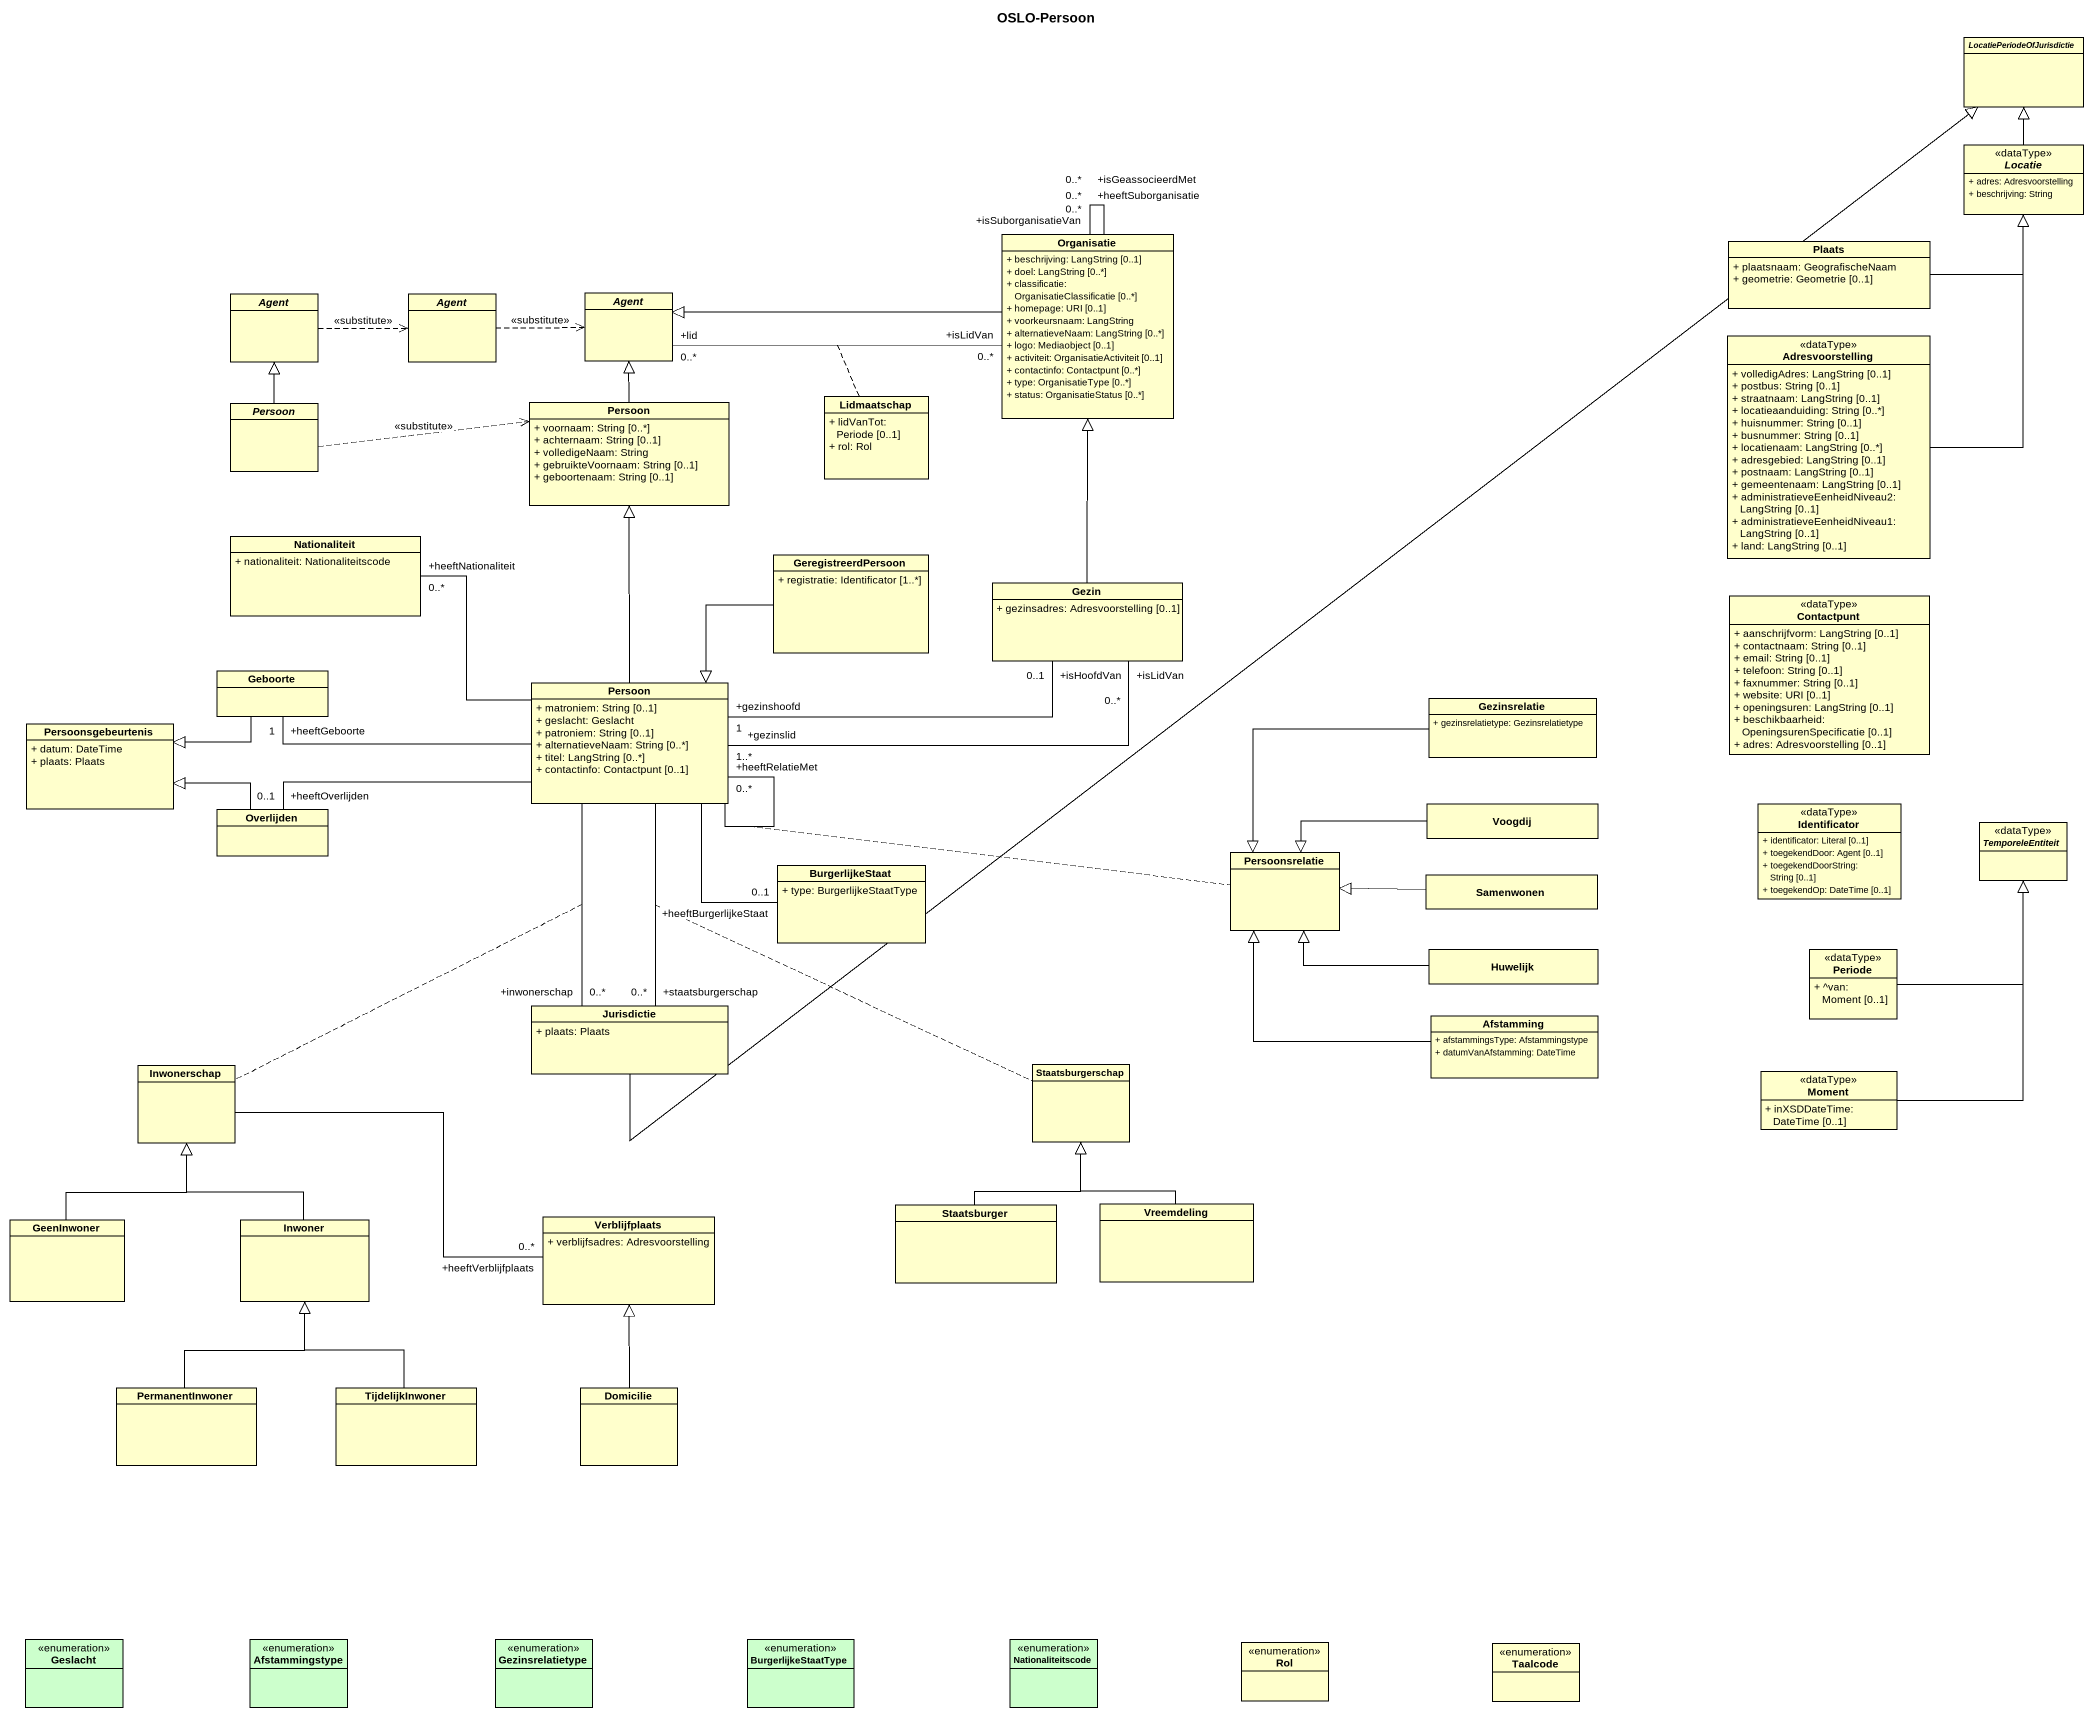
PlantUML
@startuml
title OSLO-Persoon
hide circle
hide empty members
skinparam classAttributeIconSize 0
abstract class LocatiePeriodeOfJurisdictie
abstract class Locatie <<dataType>> {
  + adres: Adresvoorstelling
  + beschrijving: String
}
class Organisatie {
  + beschrijving: LangString [0..1]
  + doel: LangString [0..*]
  + classificatie: OrganisatieClassificatie [0..*]
  + homepage: URI [0..1]
  + voorkeursnaam: LangString
  + alternatieveNaam: LangString [0..*]
  + logo: Mediaobject [0..1]
  + activiteit: OrganisatieActiviteit [0..1]
  + contactinfo: Contactpunt [0..*]
  + type: OrganisatieType [0..*]
  + status: OrganisatieStatus [0..*]
}
class Plaats {
  + plaatsnaam: GeografischeNaam
  + geometrie: Geometrie [0..1]
}
abstract class "Agent" as Agent_
abstract class "Agent" as Agent__2
abstract class "Agent" as Agent__3
class Adresvoorstelling <<dataType>> {
  + volledigAdres: LangString [0..1]
  + postbus: String [0..1]
  + straatnaam: LangString [0..1]
  + locatieaanduiding: String [0..*]
  + huisnummer: String [0..1]
  + busnummer: String [0..1]
  + locatienaam: LangString [0..*]
  + adresgebied: LangString [0..1]
  + postnaam: LangString [0..1]
  + gemeentenaam: LangString [0..1]
  + administratieveEenheidNiveau2: LangString [0..1]
  + administratieveEenheidNiveau1: LangString [0..1]
  + land: LangString [0..1]
}
abstract class Persoon
class "Persoon" as Persoon_2 {
  + voornaam: String [0..*]
  + achternaam: String [0..1]
  + volledigeNaam: String
  + gebruikteVoornaam: String [0..1]
  + geboortenaam: String [0..1]
}
class Lidmaatschap {
  + lidVanTot: Periode [0..1]
  + rol: Rol
}
class Nationaliteit {
  + nationaliteit: Nationaliteitscode
}
class GeregistreerdPersoon {
  + registratie: Identificator [1..*]
}
class Gezin {
  + gezinsadres: Adresvoorstelling [0..1]
}
class Contactpunt <<dataType>> {
  + aanschrijfvorm: LangString [0..1]
  + contactnaam: String [0..1]
  + email: String [0..1]
  + telefoon: String [0..1]
  + faxnummer: String [0..1]
  + website: URI [0..1]
  + openingsuren: LangString [0..1]
  + beschikbaarheid: OpeningsurenSpecificatie [0..1]
  + adres: Adresvoorstelling [0..1]
}
class Geboorte
class "Persoon" as Persoon_3 {
  + matroniem: String [0..1]
  + geslacht: Geslacht
  + patroniem: String [0..1]
  + alternatieveNaam: String [0..*]
  + titel: LangString [0..*]
  + contactinfo: Contactpunt [0..1]
}
class Gezinsrelatie {
  + gezinsrelatietype: Gezinsrelatietype
}
class Persoonsgebeurtenis {
  + datum: DateTime
  + plaats: Plaats
}
class Overlijden
class Voogdij
class Identificator <<dataType>> {
  + identificator: Literal [0..1]
  + toegekendDoor: Agent [0..1]
  + toegekendDoorString: String [0..1]
  + toegekendOp: DateTime [0..1]
}
abstract class TemporeleEntiteit <<dataType>>
class BurgerlijkeStaat {
  + type: BurgerlijkeStaatType
}
class Persoonsrelatie
class Samenwonen
class Huwelijk
class Periode <<dataType>> {
  + ^van: Moment [0..1]
}
class Jurisdictie {
  + plaats: Plaats
}
class Afstamming {
  + afstammingsType: Afstammingstype
  + datumVanAfstamming: DateTime
}
class Inwonerschap
class Staatsburgerschap
class Moment <<dataType>> {
  + inXSDDateTime: DateTime [0..1]
}
class GeenInwoner
class Inwoner
class Verblijfplaats {
  + verblijfsadres: Adresvoorstelling
}
class Staatsburger
class Vreemdeling
class PermanentInwoner
class TijdelijkInwoner
class Domicilie
enum Geslacht #CCFFCC
enum Afstammingstype #CCFFCC
enum Gezinsrelatietype #CCFFCC
enum BurgerlijkeStaatType #CCFFCC
enum Nationaliteitscode #CCFFCC
enum Rol
enum Taalcode
Locatie -up-|> LocatiePeriodeOfJurisdictie
Organisatie -- "+isSuborganisatieVan\n0..*" Organisatie
Organisatie -- "+heeftSuborganisatie\n0..*" Organisatie
Organisatie -- "+isGeassocieerdMet\n0..*" Organisatie
Organisatie "+isLidVan\n0..*" -left- "+lid\n0..*" Agent__3
(Organisatie, Agent__3) .. Lidmaatschap
Organisatie -left-|> Agent__3
Plaats -right-|> Locatie
Agent_ .right.> Agent__2 : <<substitute>>
Agent__2 .right.> Agent__3 : <<substitute>>
Adresvoorstelling -up-|> Locatie
Persoon -up-|> Agent_
Persoon .right.> Persoon_2 : <<substitute>>
Persoon_2 -up-|> Agent__3
GeregistreerdPersoon --|> Persoon_3
Gezin -up-|> Organisatie
Geboorte -left-|> Persoonsgebeurtenis
Persoon_3 -up-|> Persoon_2
Persoon_3 -left- "+heeftNationaliteit\n0..*" Nationaliteit
Persoon_3 "+gezinshoofd\n1" -right- "+isHoofdVan\n0..1" Gezin
Persoon_3 "+gezinslid\n1..*" -right- "+isLidVan\n0..*" Gezin
Persoon_3 -left- "+heeftGeboorte\n1" Geboorte
Persoon_3 -- "+heeftRelatieMet\n0..*" Persoon_3
(Persoon_3, Persoon_3) .. Persoonsrelatie
Persoon_3 -left- "+heeftOverlijden\n0..1" Overlijden
Persoon_3 -- "+heeftBurgerlijkeStaat\n0..1" BurgerlijkeStaat
Persoon_3 -- "+staatsburgerschap\n0..*" Jurisdictie
(Persoon_3, Jurisdictie) .. Staatsburgerschap
Persoon_3 -- "+inwonerschap\n0..*" Jurisdictie
(Persoon_3, Jurisdictie) .. Inwonerschap
Gezinsrelatie --|> Persoonsrelatie
Overlijden -left-|> Persoonsgebeurtenis
Voogdij -left-|> Persoonsrelatie
Samenwonen -left-|> Persoonsrelatie
Huwelijk -left-|> Persoonsrelatie
Periode -up-|> TemporeleEntiteit
Jurisdictie -up-|> LocatiePeriodeOfJurisdictie
Afstamming -up-|> Persoonsrelatie
Inwonerschap -right- "+heeftVerblijfplaats\n0..*" Verblijfplaats
Moment -up-|> TemporeleEntiteit
GeenInwoner -up-|> Inwonerschap
Inwoner -up-|> Inwonerschap
Staatsburger -up-|> Staatsburgerschap
Vreemdeling -up-|> Staatsburgerschap
PermanentInwoner -up-|> Inwoner
TijdelijkInwoner -up-|> Inwoner
Domicilie -up-|> Verblijfplaats
@enduml
